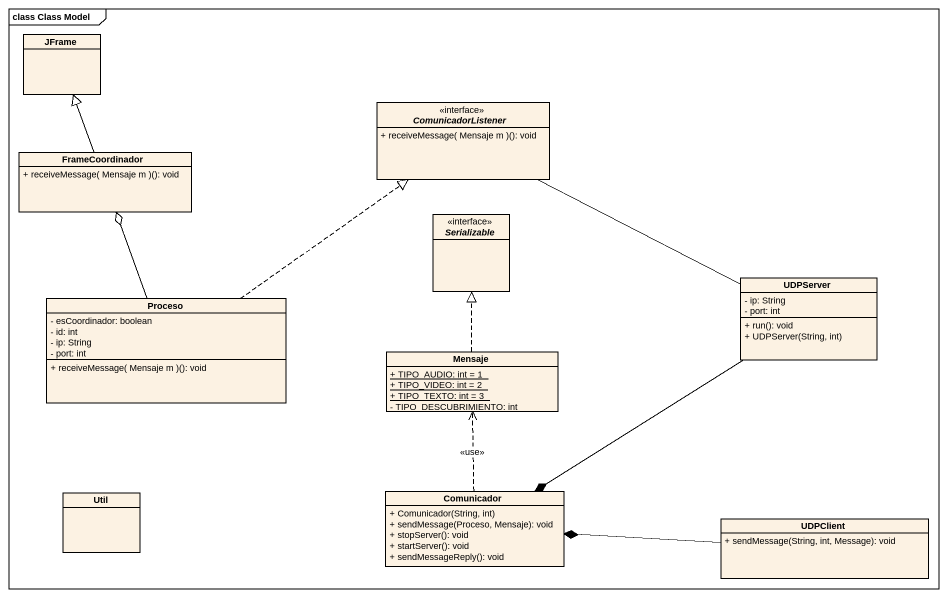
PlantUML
@startuml
mainframe class Class Model
hide circle
hide empty members
skinparam classAttributeIconSize 0
class JFrame
interface ComunicadorListener {
  + receiveMessage( Mensaje m )(): void
}
class FrameCoordinador {
  + receiveMessage( Mensaje m )(): void
}
interface Serializable
class Proceso {
  - esCoordinador: boolean
  - id: int
  - ip: String
  - port: int
  + receiveMessage( Mensaje m )(): void
}
class UDPServer {
  - ip: String
  - port: int
  + run(): void
  + UDPServer(String, int)
}
class Mensaje {
  {static} + TIPO_AUDIO: int = 1
  {static} + TIPO_VIDEO: int = 2
  {static} + TIPO_TEXTO: int = 3
  - TIPO_DESCUBRIMIENTO: int
}
class Util
class Comunicador {
  + Comunicador(String, int)
  + sendMessage(Proceso, Mensaje): void
  + stopServer(): void
  + startServer(): void
  + sendMessageReply(): void
}
class UDPClient {
  + sendMessage(String, int, Message): void
}
ComunicadorListener -right- UDPServer
FrameCoordinador -up-|> JFrame
Proceso .up.|> ComunicadorListener
Proceso -up-o FrameCoordinador
UDPServer --* Comunicador
Mensaje .up.|> Serializable
Comunicador .up.> Mensaje : <<use>>
UDPClient -left-* Comunicador
@enduml
